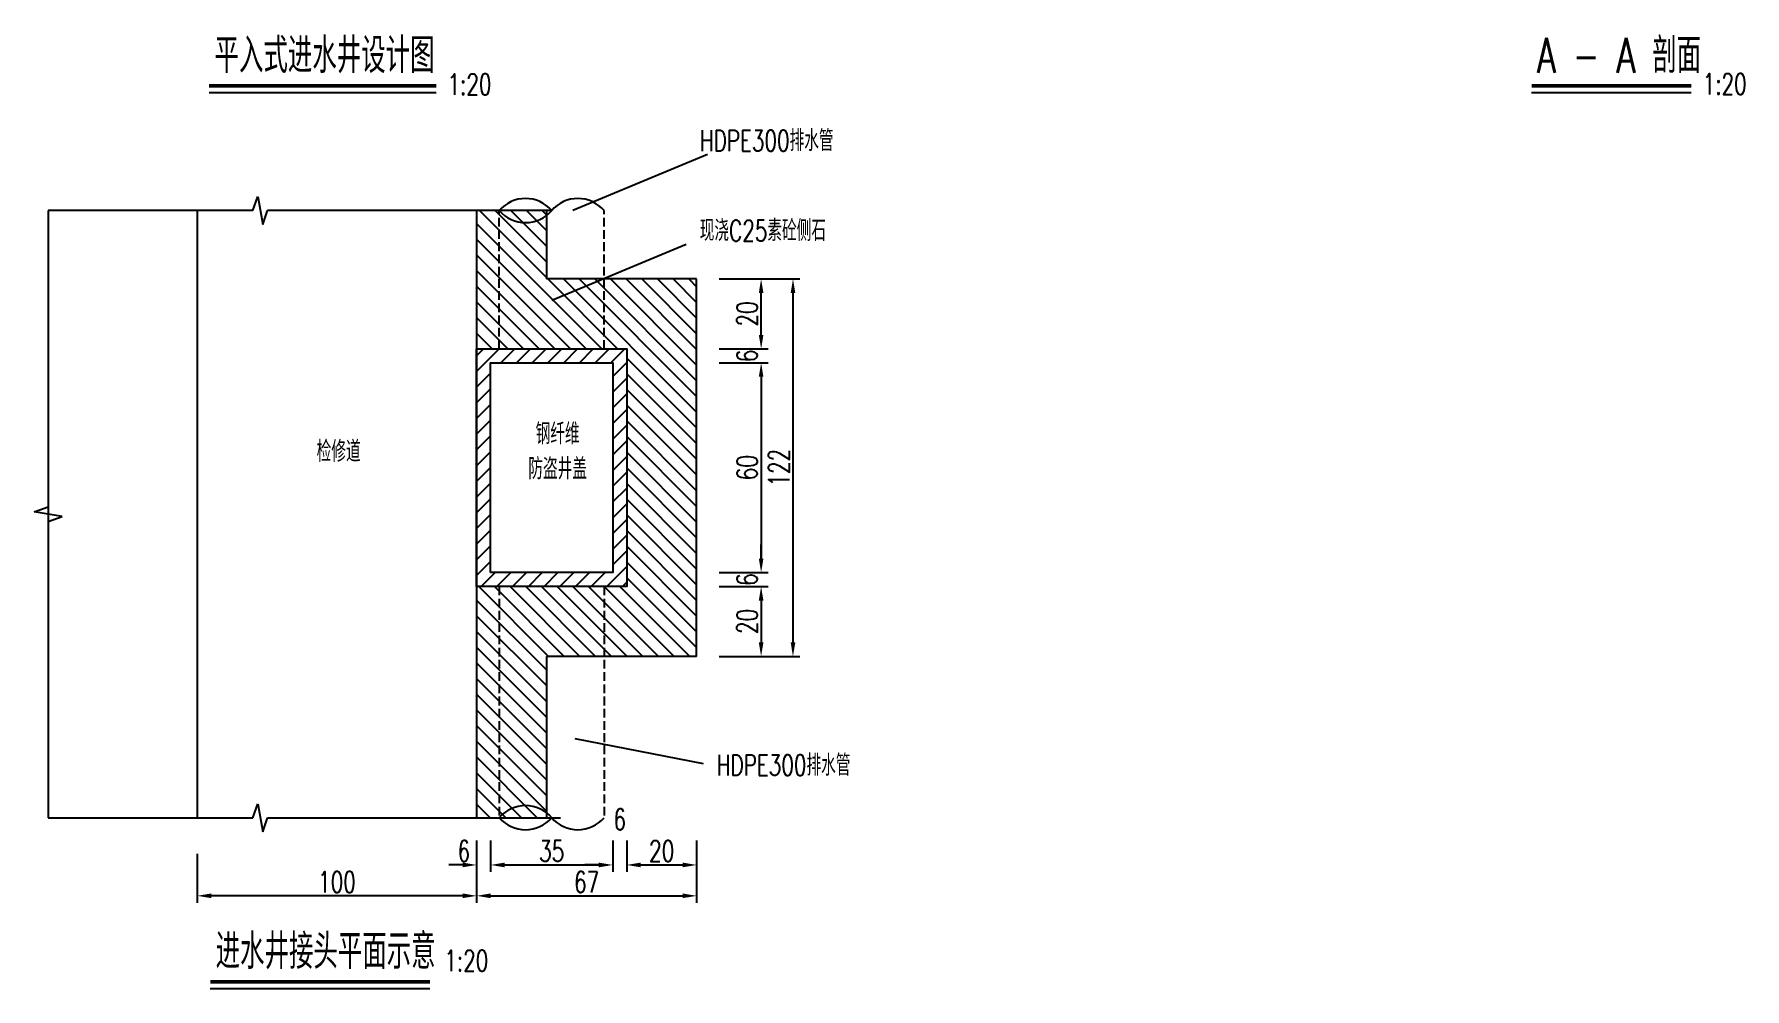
# Model space of a CAD drawing. Header units: millimetres. Extents: x -3172 to 9280, y -13936 to 13830.
# Drawn here: x -3172 to -722, y -13857 to -12492 of the extents above; entities that cross this region are included whole.
import ezdxf

# ---------------------------------------------------------------- set-up
doc = ezdxf.new("R2010")
doc.units = ezdxf.units.MM
doc.header["$LTSCALE"] = 0.25
doc.header["$MEASUREMENT"] = 0
doc.linetypes.add('HIDDEN', pattern=[0.35, 0.25, -0.1])
for name, color, linetype in [('TEXT', 7, 'Continuous'), ('文字', 7, 'Continuous'), ('隧道断面结构', 7, 'Continuous')]:
    doc.layers.add(name, color=color, linetype=linetype)
doc.styles.get("Standard").update_dxf_attribs({"font": 'simplex1.shx', "width": 0.7, "bigfont": 'hztxt.shx'})
doc.dimstyles.new('20', dxfattribs={"dimscale": 10, "dimtxt": 3, "dimasz": 2, "dimexe": 1, "dimexo": 1, "dimgap": 0.5, "dimtad": 1, "dimdec": 1, "dimlfac": 0.2, "dimdsep": 46, "dimtxsty": 'Standard', "dimcen": 0.5, "dimadec": 0, "dimazin": 0, "dimtfac": 1, "dimtdec": 1, "dimtofl": 0, "dimtmove": 2, "dimatfit": 3, "dimfxl": 0, "dimtolj": 1, "dimtzin": 0, "dimarcsym": 0})

# ---------------------------------------------------------------- blocks, each defined once
blk = doc.blocks.new('*D46')
at = {"layer": 'Defpoints', "color": 0}
for p in [(-2343.4, -13635), (-2518.4, -13680), (-2343.4, -13680)]:
    blk.add_point(p, dxfattribs=at)
at = {"layer": 'TEXT', "color": 0, "lineweight": -2}
for p, q in [((-2343.4, -13645), (-2343.4, -13690)), ((-2518.4, -13680), (-2518.4, -13690)), ((-2498.4, -13680), (-2363.4, -13680))]:
    blk.add_line(p, q, dxfattribs=at)
at = {"layer": 'TEXT', "color": 0}
for points in [[(-2498.4, -13676.7), (-2498.4, -13683.4), (-2518.4, -13680)], [(-2363.4, -13676.7), (-2363.4, -13683.4), (-2343.4, -13680)]]:
    blk.add_solid(points, dxfattribs=at)
at = {"layer": 'TEXT', "color": 0, "insert": (-2430.9, -13660), "char_height": 30, "attachment_point": 5}
blk.add_mtext('\\A1;35', dxfattribs=at)
blk = doc.blocks.new('*D47')
at = {"layer": 'Defpoints', "color": 0}
for p in [(-2223.4, -12841.7), (-2223.4, -13381.7), (-2085.4, -13381.7)]:
    blk.add_point(p, dxfattribs=at)
at = {"layer": 'TEXT', "color": 0, "lineweight": -2}
for p, q in [((-2145.4, -12841.7), (-2075.4, -12841.7)), ((-2085.4, -12861.7), (-2085.4, -13361.7)), ((-2145.4, -13381.7), (-2075.4, -13381.7))]:
    blk.add_line(p, q, dxfattribs=at)
at = {"layer": 'TEXT', "color": 0}
for points in [[(-2088.7, -12861.7), (-2082, -12861.7), (-2085.4, -12841.7)], [(-2088.7, -13361.7), (-2082, -13361.7), (-2085.4, -13381.7)]]:
    blk.add_solid(points, dxfattribs=at)
at = {"layer": 'TEXT', "color": 0, "insert": (-2105.4, -13111.7), "char_height": 30, "attachment_point": 5, "rotation": 90}
blk.add_mtext('\\A1;122', dxfattribs=at)
blk = doc.blocks.new('*D48')
at = {"layer": 'Defpoints', "color": 0}
for p in [(-2223.4, -12961.7), (-2223.4, -13261.7), (-2131, -13261.7)]:
    blk.add_point(p, dxfattribs=at)
at = {"layer": 'TEXT', "color": 0, "lineweight": -2}
for p, q in [((-2191, -12961.7), (-2121, -12961.7)), ((-2131, -12981.7), (-2131, -13241.7)), ((-2191, -13261.7), (-2121, -13261.7))]:
    blk.add_line(p, q, dxfattribs=at)
at = {"layer": 'TEXT', "color": 0}
for points in [[(-2134.3, -12981.7), (-2127.7, -12981.7), (-2131, -12961.7)], [(-2134.3, -13241.7), (-2127.7, -13241.7), (-2131, -13261.7)]]:
    blk.add_solid(points, dxfattribs=at)
at = {"layer": 'TEXT', "color": 0, "insert": (-2151, -13111.7), "char_height": 30, "attachment_point": 5, "rotation": 90}
blk.add_mtext('\\A1;60', dxfattribs=at)
blk = doc.blocks.new('*D59')
at = {"layer": 'Defpoints', "color": 0}
for p in [(-2538.4, -13635), (-2518.4, -13635), (-2538.4, -13680)]:
    blk.add_point(p, dxfattribs=at)
at = {"layer": 'TEXT', "color": 0, "lineweight": -2}
for p, q in [((-2538.4, -13645), (-2538.4, -13690)), ((-2518.4, -13645), (-2518.4, -13690)), ((-2558.4, -13680), (-2578.4, -13680)), ((-2498.4, -13680), (-2478.4, -13680))]:
    blk.add_line(p, q, dxfattribs=at)
at = {"layer": 'TEXT', "color": 0}
for points in [[(-2558.4, -13676.7), (-2558.4, -13683.4), (-2538.4, -13680)], [(-2498.4, -13676.7), (-2498.4, -13683.4), (-2518.4, -13680)]]:
    blk.add_solid(points, dxfattribs=at)
at = {"layer": 'TEXT', "color": 0, "insert": (-2556.7, -13660), "char_height": 30, "attachment_point": 5}
blk.add_mtext('\\A1;6', dxfattribs=at)
blk = doc.blocks.new('*D142')
at = {"layer": 'Defpoints', "color": 0}
for p in [(-2223.4, -12841.7), (-2131, -12841.7), (-2223.4, -12941.7)]:
    blk.add_point(p, dxfattribs=at)
at = {"layer": 'TEXT', "color": 0, "lineweight": -2}
for p, q in [((-2191, -12841.7), (-2121, -12841.7)), ((-2131, -12921.7), (-2131, -12861.7)), ((-2191, -12941.7), (-2121, -12941.7))]:
    blk.add_line(p, q, dxfattribs=at)
at = {"layer": 'TEXT', "color": 0}
for points in [[(-2134.3, -12861.7), (-2127.7, -12861.7), (-2131, -12841.7)], [(-2134.3, -12921.7), (-2127.7, -12921.7), (-2131, -12941.7)]]:
    blk.add_solid(points, dxfattribs=at)
at = {"layer": 'TEXT', "color": 0, "insert": (-2151, -12891.7), "char_height": 30, "attachment_point": 5, "rotation": 90}
blk.add_mtext('\\A1;20', dxfattribs=at)
blk = doc.blocks.new('*D70')
at = {"layer": 'Defpoints', "color": 0}
for p in [(-2223.4, -12941.7), (-2223.4, -12961.7), (-2131, -12961.7)]:
    blk.add_point(p, dxfattribs=at)
at = {"layer": 'TEXT', "color": 0, "lineweight": -2}
for p, q in [((-2131, -12921.7), (-2131, -12901.7)), ((-2191, -12941.7), (-2121, -12941.7)), ((-2191, -12961.7), (-2121, -12961.7)), ((-2131, -12981.7), (-2131, -13001.7))]:
    blk.add_line(p, q, dxfattribs=at)
at = {"layer": 'TEXT', "color": 0}
for points in [[(-2134.3, -12921.7), (-2127.7, -12921.7), (-2131, -12941.7)], [(-2134.3, -12981.7), (-2127.7, -12981.7), (-2131, -12961.7)]]:
    blk.add_solid(points, dxfattribs=at)
at = {"layer": 'TEXT', "color": 0, "insert": (-2151, -12951.7), "char_height": 30, "attachment_point": 5, "rotation": 90}
blk.add_mtext('\\A1;6', dxfattribs=at)
blk = doc.blocks.new('*D71')
at = {"layer": 'Defpoints', "color": 0}
for p in [(-2223.4, -13261.7), (-2223.4, -13281.7), (-2131, -13281.7)]:
    blk.add_point(p, dxfattribs=at)
at = {"layer": 'TEXT', "color": 0, "lineweight": -2}
for p, q in [((-2131, -13241.7), (-2131, -13221.7)), ((-2191, -13261.7), (-2121, -13261.7)), ((-2191, -13281.7), (-2121, -13281.7)), ((-2131, -13301.7), (-2131, -13321.7))]:
    blk.add_line(p, q, dxfattribs=at)
at = {"layer": 'TEXT', "color": 0}
for points in [[(-2134.3, -13241.7), (-2127.7, -13241.7), (-2131, -13261.7)], [(-2134.3, -13301.7), (-2127.7, -13301.7), (-2131, -13281.7)]]:
    blk.add_solid(points, dxfattribs=at)
at = {"layer": 'TEXT', "color": 0, "insert": (-2151, -13271.7), "char_height": 30, "attachment_point": 5, "rotation": 90}
blk.add_mtext('\\A1;6', dxfattribs=at)
blk = doc.blocks.new('*D72')
at = {"layer": 'Defpoints', "color": 0}
for p in [(-2223.4, -13281.7), (-2223.4, -13381.7), (-2131, -13381.7)]:
    blk.add_point(p, dxfattribs=at)
at = {"layer": 'TEXT', "color": 0, "lineweight": -2}
for p, q in [((-2191, -13281.7), (-2121, -13281.7)), ((-2131, -13301.7), (-2131, -13361.7)), ((-2191, -13381.7), (-2121, -13381.7))]:
    blk.add_line(p, q, dxfattribs=at)
at = {"layer": 'TEXT', "color": 0}
for points in [[(-2134.3, -13301.7), (-2127.7, -13301.7), (-2131, -13281.7)], [(-2134.3, -13361.7), (-2127.7, -13361.7), (-2131, -13381.7)]]:
    blk.add_solid(points, dxfattribs=at)
at = {"layer": 'TEXT', "color": 0, "insert": (-2151, -13331.7), "char_height": 30, "attachment_point": 5, "rotation": 90}
blk.add_mtext('\\A1;20', dxfattribs=at)
blk = doc.blocks.new('*D73')
at = {"layer": 'Defpoints', "color": 0}
for p in [(-2343.4, -13635), (-2323.4, -13635), (-2323.4, -13680)]:
    blk.add_point(p, dxfattribs=at)
at = {"layer": 'TEXT', "color": 0, "lineweight": -2}
for p, q in [((-2343.4, -13645), (-2343.4, -13690)), ((-2323.4, -13645), (-2323.4, -13690)), ((-2363.4, -13680), (-2383.4, -13680)), ((-2303.4, -13680), (-2283.4, -13680))]:
    blk.add_line(p, q, dxfattribs=at)
at = {"layer": 'TEXT', "color": 0}
for points in [[(-2363.4, -13676.7), (-2363.4, -13683.4), (-2343.4, -13680)], [(-2303.4, -13676.7), (-2303.4, -13683.4), (-2323.4, -13680)]]:
    blk.add_solid(points, dxfattribs=at)
at = {"layer": 'TEXT', "color": 0, "insert": (-2333.4, -13614.6), "char_height": 30, "attachment_point": 5}
blk.add_mtext('\\A1;6', dxfattribs=at)
blk = doc.blocks.new('*D74')
at = {"layer": 'Defpoints', "color": 0}
for p in [(-2323.4, -13635), (-2223.4, -13635), (-2223.4, -13680)]:
    blk.add_point(p, dxfattribs=at)
at = {"layer": 'TEXT', "color": 0, "lineweight": -2}
for p, q in [((-2323.4, -13645), (-2323.4, -13690)), ((-2223.4, -13645), (-2223.4, -13690)), ((-2303.4, -13680), (-2243.4, -13680))]:
    blk.add_line(p, q, dxfattribs=at)
at = {"layer": 'TEXT', "color": 0}
for points in [[(-2303.4, -13676.7), (-2303.4, -13683.4), (-2323.4, -13680)], [(-2243.4, -13676.7), (-2243.4, -13683.4), (-2223.4, -13680)]]:
    blk.add_solid(points, dxfattribs=at)
at = {"layer": 'TEXT', "color": 0, "insert": (-2273.4, -13660), "char_height": 30, "attachment_point": 5}
blk.add_mtext('\\A1;20', dxfattribs=at)
blk = doc.blocks.new('*D75')
at = {"layer": 'Defpoints', "color": 0}
for p in [(-2538.4, -13662.1), (-2223.4, -13662.1), (-2223.4, -13724.2)]:
    blk.add_point(p, dxfattribs=at)
at = {"layer": 'TEXT', "color": 0, "lineweight": -2}
for p, q in [((-2538.4, -13672.1), (-2538.4, -13734.2)), ((-2223.4, -13672.1), (-2223.4, -13734.2)), ((-2518.4, -13724.2), (-2243.4, -13724.2))]:
    blk.add_line(p, q, dxfattribs=at)
at = {"layer": 'TEXT', "color": 0}
for points in [[(-2518.4, -13720.8), (-2518.4, -13727.5), (-2538.4, -13724.2)], [(-2243.4, -13720.8), (-2243.4, -13727.5), (-2223.4, -13724.2)]]:
    blk.add_solid(points, dxfattribs=at)
at = {"layer": 'TEXT', "color": 0, "insert": (-2380.9, -13704.2), "char_height": 30, "attachment_point": 5}
blk.add_mtext('\\A1;67', dxfattribs=at)
blk = doc.blocks.new('*D145')
at = {"layer": 'Defpoints', "color": 0}
for p in [(-2938.4, -13612.4), (-2538.4, -13612.4), (-2938.4, -13724.2)]:
    blk.add_point(p, dxfattribs=at)
at = {"layer": 'TEXT', "color": 0, "lineweight": -2}
for p, q in [((-2938.4, -13664.2), (-2938.4, -13734.2)), ((-2538.4, -13664.2), (-2538.4, -13734.2)), ((-2558.4, -13724.2), (-2918.4, -13724.2))]:
    blk.add_line(p, q, dxfattribs=at)
at = {"layer": 'TEXT', "color": 0}
for points in [[(-2918.4, -13720.8), (-2918.4, -13727.5), (-2938.4, -13724.2)], [(-2558.4, -13720.8), (-2558.4, -13727.5), (-2538.4, -13724.2)]]:
    blk.add_solid(points, dxfattribs=at)
at = {"layer": 'TEXT', "color": 0, "insert": (-2738.4, -13704.2), "char_height": 30, "attachment_point": 5}
blk.add_mtext('\\A1;100', dxfattribs=at)

msp = doc.modelspace()

# ---------------------------------------------------------------- hatches: boundary and pattern name
h = msp.add_hatch()
h.set_pattern_fill('ANSI31', color=8, scale=5, style=0)
h.set_pattern_definition([(45, (-219788.337, 75553.667), (-11.2253202, 11.2253202), [])])
h.paths.add_polyline_path([(-2538.38, -13281.7), (-2323.38, -13281.7), (-2323.38, -12941.7), (-2538.38, -12941.7)])
h.paths.add_polyline_path([(-2518.38, -12961.7), (-2343.38, -12961.7), (-2343.38, -13261.7), (-2518.38, -13261.7)], flags=16)
at = {"layer": 'TEXT'}
h = msp.add_hatch(dxfattribs=at)
h.set_pattern_fill('ANSI31', color=8, scale=5, angle=90, style=0)
h.set_pattern_definition([(135, (-219788.337, 75553.667), (-11.2253202, -11.2253202), [])])
h.paths.add_polyline_path([(-2505.88, -13281.7), (-2538.38, -13281.7), (-2538.38, -13612.43), (-2438.38, -13612.43), (-2438.38, -13556.01, -0.3985301), (-2505.88, -13548.91)])
h.paths.add_polyline_path([(-2438.38, -13381.7), (-2355.88, -13381.7), (-2355.88, -13281.7), (-2505.88, -13281.7), (-2505.88, -13548.91, -0.3985301), (-2438.38, -13541.8)])
h.paths.add_polyline_path([(-2438.38, -13541.8, 0.3985301), (-2505.88, -13548.91, 0.3985301), (-2438.38, -13556.01)], flags=17)
h.paths.add_polyline_path([(-2223.38, -12841.7), (-2355.88, -12841.7), (-2355.88, -12941.7), (-2323.38, -12941.7), (-2323.38, -13281.7), (-2355.88, -13281.7), (-2355.88, -13381.7), (-2223.38, -13381.7)])
h.paths.add_polyline_path([(-2355.88, -12841.7), (-2438.38, -12841.7), (-2438.38, -12743.83), (-2505.88, -12743.83), (-2505.88, -12941.7), (-2355.88, -12941.7)])
h.paths.add_polyline_path([(-2505.88, -12743.83), (-2538.38, -12743.83), (-2538.38, -12941.7), (-2505.88, -12941.7)])
h.paths.add_polyline_path([(-2323.34, -13171.72), (-2298.61, -13171.72), (-2298.61, -13209.22), (-2323.34, -13209.22)], flags=24)

# ---------------------------------------------------------------- linework, layer by layer
for p, q in [((-2207.77, -12663.86), (-2400.38, -12743.83)), ((-2858.59, -12743.83), (-2851.59, -12723.83)), ((-2851.59, -12723.83), (-2844.59, -12763.83)), ((-2844.59, -12763.83), (-2837.59, -12743.83)), ((-2238.28, -12792.49), (-2430.88, -12872.46)), ((-3171.87, -13174.63), (-3151.87, -13167.63)), ((-3131.87, -13181.63), (-3171.87, -13174.63)), ((-3151.87, -13188.63), (-3131.87, -13181.63)), ((-2397.73, -13499.12), (-2214.14, -13534.78)), ((-2858.59, -13612.43), (-2851.59, -13592.43)), ((-2851.59, -13592.43), (-2844.59, -13632.43)), ((-2844.59, -13632.43), (-2837.59, -13612.43))]:
    msp.add_line(p, q)
at = {"color": 7, "ltscale": 100}
for centre, start, end in [((-2468.38, -12775.9), 40.53226, 139.46774), ((-2393.38, -12775.9), 40.53226, 139.46774), ((-2468.38, -12711.77), 220.53226, 319.46774), ((-2468.38, -13644.5), 40.53226, 139.46774), ((-2468.38, -13580.37), 220.53226, 319.46774), ((-2393.38, -13580.37), 220.53226, 319.46774)]:
    msp.add_arc(centre, 49.34, start, end, dxfattribs=at)
at = {"layer": 'TEXT', "color": 6}
for p, q in [((-3151.87, -12743.83), (-3151.87, -13167.63)), ((-2858.59, -12743.83), (-3151.87, -12743.83)), ((-3151.87, -12743.83), (-3151.87, -13612.43)), ((-2430.88, -12743.83), (-2837.59, -12743.83)), ((-2538.38, -12743.83), (-2538.38, -13612.43)), ((-2438.38, -12743.83), (-2438.38, -12841.7)), ((-2223.38, -12841.7), (-2438.38, -12841.7)), ((-2223.38, -13381.7), (-2223.38, -12841.7)), ((-3151.87, -13188.63), (-3151.87, -13612.43)), ((-2438.38, -13381.7), (-2438.38, -13612.43)), ((-2223.38, -13381.7), (-2438.38, -13381.7)), ((-3151.87, -13612.43), (-2858.59, -13612.43)), ((-2837.59, -13612.43), (-2418.38, -13612.43))]:
    msp.add_line(p, q, dxfattribs=at)
at = {"layer": 'TEXT', "color": 1}
msp.add_line((-2938.38, -12743.83), (-2938.38, -13612.43), dxfattribs=at)
at = {"layer": '文字'}
for p, q in [((-2596.3, -12575.41), (-2921.41, -12575.41)), ((-799.19, -12575.41), (-1027.8, -12575.41)), ((-2605.21, -13857.14), (-2919.86, -13857.14))]:
    msp.add_line(p, q, dxfattribs=at)
at = {"layer": '文字', "const_width": 5}
for points in [[(-2596.3, -12565.41), (-2921.41, -12565.41)], [(-799.19, -12565.41), (-1027.8, -12565.41)], [(-2605.21, -13847.14), (-2919.86, -13847.14)]]:
    msp.add_lwpolyline(points, dxfattribs=at)
at = {"layer": '隧道断面结构', "color": 1, "linetype": 'HIDDEN', "ltscale": 200}
for p, q in [((-2505.88, -12941.7), (-2505.88, -12743.83)), ((-2355.88, -12941.7), (-2355.88, -12743.83)), ((-2505.88, -13281.7), (-2505.88, -13612.43)), ((-2355.88, -13281.7), (-2355.88, -13612.43))]:
    msp.add_line(p, q, dxfattribs=at)
at = {"layer": '隧道断面结构', "color": 1, "linetype": 'Continuous', "ltscale": 200}
for points in [[(-2538.38, -13281.7), (-2538.38, -12941.7), (-2323.38, -12941.7), (-2323.38, -13281.7)], [(-2518.38, -13261.7), (-2518.38, -12961.7), (-2343.38, -12961.7), (-2343.38, -13261.7)]]:
    msp.add_lwpolyline(points, close=True, dxfattribs=at)

# ---------------------------------------------------------------- texts
at = {"layer": '文字', "width": 0.7}
for s, height, p in [('A - A 剖面', 50, (-1020.04, -12546.97)), ('平入式进水井设计图', 50, (-2913.65, -12546.97)), ('1:20', 30, (-2580.14, -12578.13)), ('1:20', 30, (-782.79, -12577.85)), ('HDPE300排水管', 30, (-2218.93, -12658.77)), ('现浇C25素砼侧石 ', 30, (-2218.93, -12787.39)), ('HDPE300排水管', 30, (-2194.78, -13552.26)), ('进水井接头平面示意', 50, (-2912.09, -13828.71)), ('1:20', 30, (-2584.63, -13832.11))]:
    msp.add_text(s, height=height, dxfattribs=at).set_placement(p)
at = {"layer": '文字', "char_height": 30, "attachment_point": 5}
for s, insert, width in [('钢纤维\\P防盗井盖', (-2422.4, -13088.36), 428.2734), ('检修道', (-2735.93, -13088.36), 511.971)]:
    msp.add_mtext(s, dxfattribs=dict(at, insert=insert, width=width))

# ---------------------------------------------------------------- dimensions: what is measured, and where the dimension line sits
at = {"layer": 'TEXT'}
for base, p1, p2, text, picture, middle in [((-2085.37, -13381.7), (-2223.38, -12841.7), (-2223.38, -13381.7), '122', '*D47', (-2105.37, -13111.7)), ((-2131.01, -12961.7), (-2223.38, -12941.7), (-2223.38, -12961.7), '6', '*D70', (-2151.01, -12951.7)), ((-2131.01, -13261.7), (-2223.38, -12961.7), (-2223.38, -13261.7), '60', '*D48', (-2151.01, -13111.7)), ((-2131.01, -13281.7), (-2223.38, -13261.7), (-2223.38, -13281.7), '6', '*D71', (-2151.01, -13271.7))]:
    dim = msp.add_linear_dim(base=base, p1=p1, p2=p2, angle=90, text=text, dimstyle='20', dxfattribs=at)
    dim.commit()
    dim.dimension.update_dxf_attribs({"geometry": picture, "text_midpoint": middle})
for base, p1, p2, picture, middle in [((-2131.01, -12841.7), (-2223.38, -12941.7), (-2223.38, -12841.7), '*D142', (-2151.01, -12891.7)), ((-2131.01, -13381.7), (-2223.38, -13281.7), (-2223.38, -13381.7), '*D72', (-2151.01, -13331.7))]:
    dim = msp.add_linear_dim(base=base, p1=p1, p2=p2, angle=90, dimstyle='20', dxfattribs=at)
    dim.commit()
    dim.dimension.update_dxf_attribs({"geometry": picture, "text_midpoint": middle})
for base, p1, p2, text, picture, middle in [((-2938.38, -13724.16), (-2538.38, -13612.43), (-2938.38, -13612.43), '100', '*D145', (-2738.38, -13704.16)), ((-2343.38, -13680.04), (-2518.38, -13680.04), (-2343.38, -13634.96), '35', '*D46', (-2430.88, -13660.04)), ((-2223.38, -13724.16), (-2538.38, -13662.1), (-2223.38, -13662.1), '67', '*D75', (-2380.88, -13704.16))]:
    dim = msp.add_linear_dim(base=base, p1=p1, p2=p2, text=text, dimstyle='20', dxfattribs=at)
    dim.commit()
    dim.dimension.update_dxf_attribs({"geometry": picture, "text_midpoint": middle})
for base, p1, p2, picture, middle in [((-2323.38, -13680.04), (-2343.38, -13634.96), (-2323.38, -13634.96), '*D73', (-2333.38, -13614.64)), ((-2538.38, -13680.04), (-2518.38, -13634.96), (-2538.38, -13634.96), '*D59', (-2556.7, -13660.04))]:
    dim = msp.add_linear_dim(base=base, p1=p1, p2=p2, text='6', dimstyle='20', dxfattribs=at)
    dim.commit()
    dim.dimension.update_dxf_attribs({"geometry": picture, "text_midpoint": middle, "dimtype": 160})
dim = msp.add_linear_dim(base=(-2223.38, -13680.04), p1=(-2323.38, -13634.96), p2=(-2223.38, -13634.96), dimstyle='20', dxfattribs=at)
dim.commit()
dim.dimension.update_dxf_attribs({"geometry": '*D74', "text_midpoint": (-2273.38, -13660.04)})

doc.saveas('drawing.dxf')
